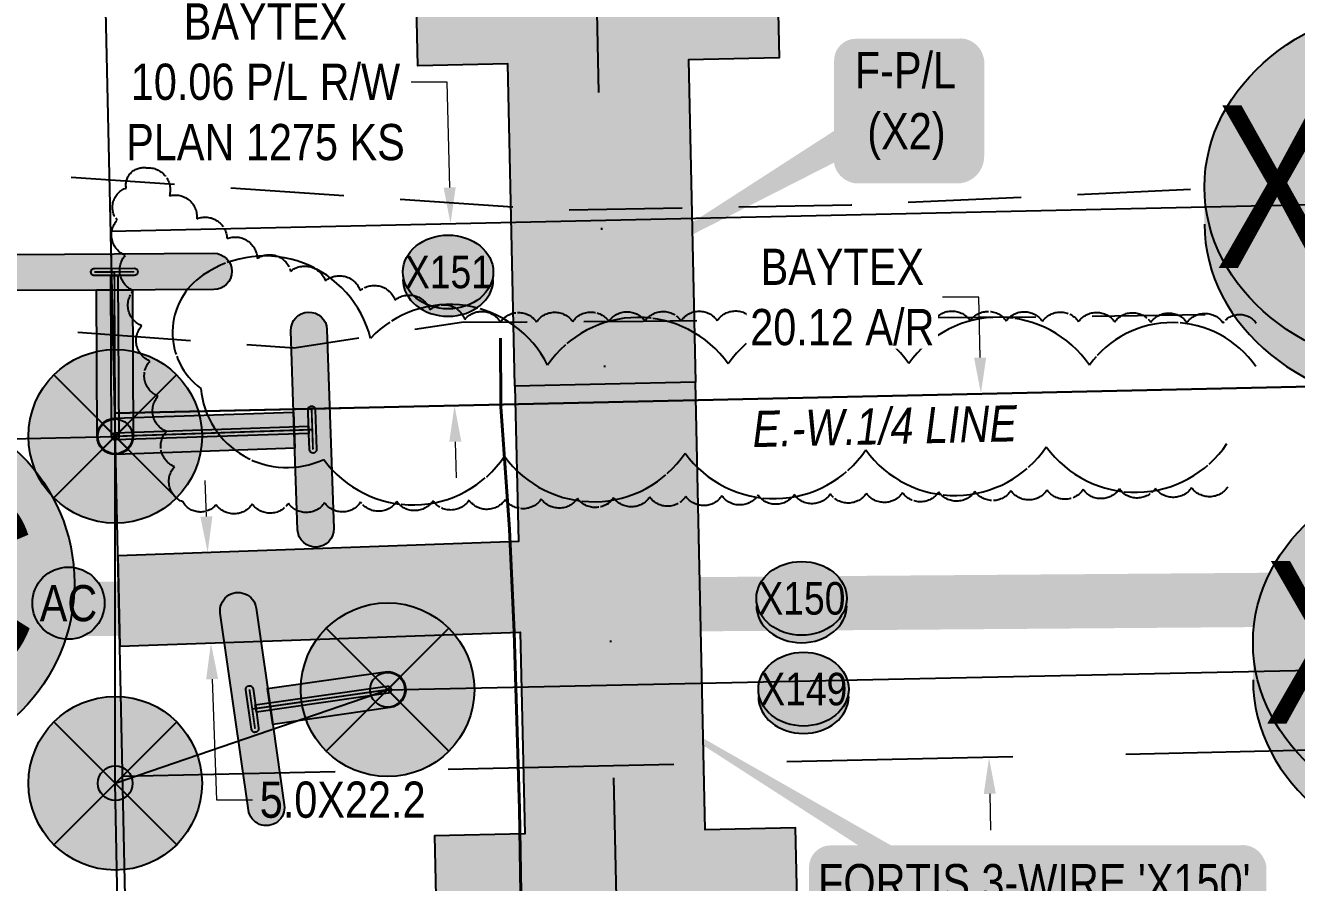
# Model space of a CAD drawing. Extents: x 88833 to 97610, y 5963373 to 5974710.
# Drawn here: x 95551.8 to 95622.1, y 5969134.7 to 5969182.1 of the extents above; entities that cross this region are included whole.
import ezdxf
from ezdxf.enums import TextEntityAlignment as Align

# ---------------------------------------------------------------- set-up
doc = ezdxf.new("R2010")
doc.units = 0
doc.header["$LTSCALE"] = 5
doc.header["$PDSIZE"] = 5
for name, pattern in [('0', [1, 1, 0]), ('COOP2', [10, 5, -1, 0, -1, 0, -1, 0, -1, 0, -1]), ('DASHDOT', [25.4, 12.7, -6.35, 0, -6.35]), ('foc-ACCESSROAD', [3.75, 2.5, -1.25]), ('foc-QUARTERLINE', [33, 25, -3, 2, -3]), ('UG_PIPE', [1.875, 1.25, -0.625])]:
    doc.linetypes.add(name, pattern=pattern)
doc.layers.get('Defpoints').update_dxf_attribs({"color": 9})
for name, color, linetype in [('AS-PIPE-UG', 44, 'UG_PIPE'), ('AS-POWER', 104, 'foc-POWER'), ('AS-POWER-EXISTING-PP', 72, 'Continuous'), ('AS-POWER-EXISTING-PP-1000', 72, 'Continuous'), ('AS-POWER-T-1000', 104, 'Continuous'), ('AS-ROADS', 254, 'Continuous'), ('AS-SYMBOL', 7, 'Continuous'), ('AS-SYMBOL-1000', 7, 'Continuous'), ('CG-NOTES', 7, 'Continuous'), ('CG-NOTES-1000', 7, 'Continuous'), ('F-AR', 190, 'foc-ACCESSROAD'), ('F-RW', 190, 'Continuous'), ('L-QSEC', 8, 'foc-QUARTERLINE'), ('L-QSEC-1000', 8, 'foc-QUARTERLINE'), ('L-SEC', 7, 'Continuous'), ('P-APEX RECON PAY ITEMS-1000', 240, 'Continuous'), ('P-APEX RECON-10m BUFFER', 51, 'COOP2'), ('P-APEX RECON-URBAN', 30, 'COOP2'), ('P-APEX RECON-WORK AREA', 104, 'Continuous'), ('P-CROSSINGS', 250, 'Continuous'), ('P-CROSSINGS-1000', 250, 'Continuous'), ('T-BUSH', 110, '0'), ('T-BUSH-1000', 110, '0')]:
    doc.layers.add(name, color=color, linetype=linetype)
for name, color, linetype, lineweight in [('AS-RECON EXISTING', 151, 'DASHDOT', 40), ('F-WS-T-1000', 190, 'Continuous', 9), ('P-APEX RECON-TWS-T-1000', 104, 'Continuous', 9)]:
    doc.layers.add(name, color=color, linetype=linetype, lineweight=lineweight)
doc.layers.add('P-APEX RECON-TO BE DRILLED-H', color=7, linetype='Continuous', true_color=0xffafe1)
doc.styles.add('1.8', font='ARIALN.TTF', dxfattribs={"height": 2})
doc.styles.add('175L', font='ARIALN.TTF', dxfattribs={"height": 2})
doc.styles.add('80', font='ARIALN.TTF', dxfattribs={"height": 10})
doc.styles.add('Crossing', font='ARIALN.TTF', dxfattribs={"height": 10})
doc.styles.add('foc-LtypeFont', font='ARIALN.TTF', dxfattribs={"height": 7.349999999999999})
doc.linetypes.add('foc-POWER', pattern='A,6,-1,["P",foc-LtypeFont,S=0.2,R=0,X=-0.625,Y=-0.75],-1.239999999999999,4', length=12.24)
doc.dimstyles.new('Compass 1 000', dxfattribs={"dimtxt": 1.8, "dimasz": 2, "dimexe": 0.2, "dimexo": 0.0625, "dimgap": 0.5, "dimtad": 0, "dimtih": 1, "dimtoh": 1, "dimzin": 0, "dimdsep": 46, "dimtxsty": '1.8', "dimcen": 0.1, "dimse1": 1, "dimse2": 1, "dimclrd": 256, "dimclrt": 256, "dimaunit": 1, "dimadec": 4, "dimazin": 0, "dimtfac": 0.06, "dimtofl": 0, "dimtmove": 0, "dimatfit": 0, "dimfxl": 0.2, "dimtolj": 1, "dimtzin": 0, "dimlwd": -1, "dimarcsym": 0})

# ---------------------------------------------------------------- blocks, each defined once
blk = doc.blocks.new('*U539')
h = blk.add_hatch(color=255)
edge = h.paths.add_edge_path()
edge.add_line((-56.49999999999999, -28.5), (56.49999999999999, -28.5))
edge.add_arc((56.49999999999999, -22.5), 6, 270, 360)
edge.add_line((62.49999999999999, -22.5), (62.49999999999999, 21))
edge.add_arc((56.49999999999999, 21), 6, 0, 90)
edge.add_line((56.49999999999999, 27), (-56.49999999999999, 27))
edge.add_arc((-56.49999999999999, 21), 6, 90, 180)
edge.add_line((-62.49999999999999, 21), (-62.49999999999999, -22.5))
edge.add_arc((-56.49999999999999, -22.5), 6, 180, 270)
at = {"color": 104, "flags": 128}
blk.add_lwpolyline([(-118.0040493976072, 71.53462763462794, 0, 7.5, 0), (-3.398394867633905e-15, 0, 0, 0, 0)], format="xyseb", dxfattribs=at)
blk.add_lwpolyline([(-56.49999999999999, -28.5, 3, 3, 0), (56.49999999999999, -28.5, 3, 3, 0.414213562373095), (62.49999999999999, -22.5, 3, 3, 0), (62.49999999999999, 21, 3, 0, 0.414213562373095), (56.49999999999999, 27, 0, 0, 0), (-56.49999999999999, 27, 0, 0, 0.414213562373095), (-62.49999999999999, 21, 0, 0, 0), (-62.49999999999999, -22.5, 0, 3, 0.414213562373095)], format="xyseb", close=True, dxfattribs=at)
at = {"color": 104, "style": '80'}
blk.add_attdef('ENTER_TEXT_001', (-26.84515688949523, -4.918144611186903), '', height=10, dxfattribs=at)
blk = doc.blocks.new('*U537')
h = blk.add_hatch(color=255)
h.dxf.hatch_style = 1
edge = h.paths.add_edge_path()
edge.add_arc((0.03742212780345525, -1.099363263144017), 0.2, -178.05041473596532, 1.9495852640346243, ccw=False)
edge.add_line((-0.1624621018590933, -1.106167286381009), (-0.2066882528995405, 0.1930802064255568))
edge.add_line((-0.2066882528995405, 0.1930802064255567), (-0.2373063574660038, 1.092559239907025))
edge.add_arc((-0.03742212780345525, 1.099363263144017), 0.2, 1.9495852640346243, 181.9495852640346, ccw=False)
edge.add_line((0.1624621018590933, 1.106167286381009), (0.2373063574660038, -1.092559239907025))
h = blk.add_hatch(color=255)
h.dxf.hatch_style = 1
edge = h.paths.add_edge_path()
edge.add_arc((-2.179799999998068, -0.07420000005513529), 0.2, 91.94958526403462, 271.94958526403457, ccw=False)
edge.add_line((-2.186604023235059, 0.1256842296074133), (-0.2066882528995404, 0.1930802064255567))
edge.add_line((-0.2066882528995405, 0.1930802064255567), (-0.1930802064255567, -0.2066882528995404))
edge.add_line((-0.1930802064255567, -0.2066882528995404), (-2.172995976761076, -0.2740842297176839))
at = {"color": 255}
blk.add_lwpolyline([(0.2373063574660038, -1.092559239907025, -0.9999999999999999), (-0.1624621018590933, -1.106167286381009), (-0.2066882528995405, 0.1930802064255567), (-0.2373063574660038, 1.092559239907025, -0.9999999999999999), (0.1624621018590933, 1.106167286381009)], format="xyb", close=True, dxfattribs=at)
at = {"color": 72, "const_width": 0.1, "flags": 128}
for points in [[(0.03742212780345525, -1.099363263144017), (-0.03742212780345525, 1.099363263144017)], [(-2.179799999998068, -0.0742000000551353), (0, 0)]]:
    blk.add_lwpolyline(points, dxfattribs=at)
at = {"color": 255, "flags": 128}
blk.add_lwpolyline([(-2.172995976761076, -0.2740842297176839, -0.9999999999999999), (-2.186604023235059, 0.1256842296074133), (-0.2066882528995405, 0.1930802064255567), (-0.1930802064255567, -0.2066882528995404)], format="xyb", close=True, dxfattribs=at)
blk = doc.blocks.new('*U536')
h = blk.add_hatch(color=255)
h.dxf.hatch_style = 1
edge = h.paths.add_edge_path()
edge.add_arc((1.099984011462347, 0.005930811681717996), 0.2, -89.6910798865049, 90.30892011349499, ccw=False)
edge.add_line((1.101062340859023, -0.194066281311436), (-0.198918763596478, -0.20107542238983))
edge.add_line((-0.1989187635964779, -0.20107542238983), (-1.098905682065671, -0.205927904674872))
edge.add_arc((-1.099984011462347, -0.005930811681717996), 0.2, 90.30892011349499, 270.30892011349505, ccw=False)
edge.add_line((-1.101062340859023, 0.194066281311436), (1.098905682065671, 0.205927904674872))
h = blk.add_hatch(color=255)
h.dxf.hatch_style = 1
edge = h.paths.add_edge_path()
edge.add_arc((0.009799999999811737, -1.817599999904634), 0.2, -179.691079886505, 0.3089201134949917, ccw=False)
edge.add_line((-0.1901970929933422, -1.81867832930131), (-0.1989187635964779, -0.2010754223898299))
edge.add_line((-0.1989187635964779, -0.20107542238983), (0.2010754223898299, -0.1989187635964779))
edge.add_line((0.2010754223898299, -0.1989187635964779), (0.2097970929929657, -1.816521670507958))
at = {"color": 255}
blk.add_lwpolyline([(1.098905682065671, 0.205927904674872, -0.9999999999999999), (1.101062340859023, -0.194066281311436), (-0.1989187635964779, -0.20107542238983), (-1.098905682065671, -0.205927904674872, -0.9999999999999999), (-1.101062340859023, 0.194066281311436)], format="xyb", close=True, dxfattribs=at)
at = {"color": 72, "const_width": 0.1, "flags": 128}
for points in [[(1.099984011462347, 0.005930811681717998), (-1.099984011462347, -0.005930811681717998)], [(0.009799999999811739, -1.817599999904634), (0, 0)]]:
    blk.add_lwpolyline(points, dxfattribs=at)
at = {"color": 255, "flags": 128}
blk.add_lwpolyline([(0.2097970929929657, -1.816521670507958, -0.9999999999999999), (-0.1901970929933422, -1.81867832930131), (-0.1989187635964779, -0.20107542238983), (0.2010754223898299, -0.1989187635964779)], format="xyb", close=True, dxfattribs=at)
blk = doc.blocks.new('*U538')
h = blk.add_hatch(color=255)
h.dxf.hatch_style = 1
edge = h.paths.add_edge_path()
edge.add_arc((-0.1557671063498785, 1.088915335817889), 0.2000000000000001, 8.14081585457268, 188.1408158545728, ccw=False)
edge.add_line((0.04221750016246495, 1.117236627881503), (0.2263058985759578, -0.1696633144487292))
edge.add_line((0.2263058985759578, -0.1696633144487292), (0.353751712862222, -1.060594043754275))
edge.add_arc((0.1557671063498785, -1.088915335817889), 0.2000000000000001, -171.85918414542732, 8.140815854572793, ccw=False)
edge.add_line((-0.04221750016246495, -1.117236627881503), (-0.353751712862222, 1.060594043754275))
h = blk.add_hatch(color=255)
h.dxf.hatch_style = 1
edge = h.paths.add_edge_path()
edge.add_arc((1.497400000030778, 0.2142000001110377), 0.2000000000000001, -81.85918414542732, 98.14081585457279, ccw=False)
edge.add_line((1.525721292094393, 0.01621539359869416), (0.2263058985759578, -0.1696633144487292))
edge.add_line((0.2263058985759578, -0.1696633144487292), (0.1696633144487292, 0.2263058985759576))
edge.add_line((0.1696633144487292, 0.2263058985759576), (1.469078707967164, 0.4121846066233812))
at = {"color": 255}
blk.add_lwpolyline([(-0.353751712862222, 1.060594043754275, -0.9999999999999999), (0.04221750016246495, 1.117236627881503), (0.2263058985759578, -0.1696633144487292), (0.353751712862222, -1.060594043754275, -0.9999999999999999), (-0.04221750016246495, -1.117236627881503)], format="xyb", close=True, dxfattribs=at)
at = {"color": 72, "const_width": 0.1, "flags": 128}
for points in [[(-0.1557671063498786, 1.088915335817889), (0.1557671063498786, -1.088915335817889)], [(1.497400000030778, 0.2142000001110377), (0, 0)]]:
    blk.add_lwpolyline(points, dxfattribs=at)
at = {"color": 255, "flags": 128}
blk.add_lwpolyline([(1.469078707967164, 0.4121846066233812, -0.9999999999999999), (1.525721292094393, 0.01621539359869416), (0.2263058985759578, -0.1696633144487292), (0.1696633144487292, 0.2263058985759576)], format="xyb", close=True, dxfattribs=at)
blk = doc.blocks.new('POWERPOLE')
h = blk.add_hatch(color=255)
edge = h.paths.add_edge_path()
edge.add_arc((0, 0), 0.9600000000000002, 0, 360)
at = {"linetype": 'Continuous'}
for p, q in [((0.678822509938982, -0.678822509938982), (-0.678822509938982, 0.678822509938982)), ((-0.678822509938982, -0.678822509938982), (0.678822509938982, 0.678822509938982))]:
    blk.add_line(p, q, dxfattribs=at)
blk.add_circle((0, 0), 0.9600000000000002, dxfattribs=at)
blk = doc.blocks.new('*U1069')
at = {"true_color": 0xffffa8}
h = blk.add_hatch(color=51, dxfattribs=at)
edge = h.paths.add_edge_path()
edge.add_line((-13.99999999999998, -20), (13.99999999999997, -20))
edge.add_arc((13.99999999999998, -13.99999999999999), 6.000000000000009, 269.9999999999999, 359.9999999999999)
edge.add_line((19.99999999999999, -14), (19.99999999999999, 12.5))
edge.add_arc((13.99999999999999, 12.49999999999999), 6.000000000000004, 5.088887490341624e-14, 90.00000000000007)
edge.add_line((13.99999999999998, 18.5), (-13.99999999999997, 18.5))
edge.add_arc((-13.99999999999998, 12.49999999999999), 6.000000000000009, 89.99999999999993, 179.9999999999999)
edge.add_line((-19.99999999999999, 12.5), (-19.99999999999999, -14))
edge.add_arc((-13.99999999999999, -13.99999999999999), 6.000000000000004, 180, 270.0000000000001)
at = {"color": 240, "flags": 128}
blk.add_lwpolyline([(-13.99999999999998, -20, 3, 3, 0), (13.99999999999997, -20, 3, 3, 0.4142135623730951), (19.99999999999999, -14, 3, 3, 0), (19.99999999999999, 12.5, 3, 0, 0.4142135623730951), (13.99999999999998, 18.5, 0, 0, 0), (-13.99999999999997, 18.5, 0, 0, 0.4142135623730951), (-19.99999999999999, 12.5, 0, 0, 0), (-19.99999999999999, -14, 0, 3, 0.4142135623730951)], format="xyseb", close=True, dxfattribs=at)
for points in [[(-83.741842142686, -48.0892198022519, 0, 9.99999999999999, 0), (0, 0, 4.999999999999995, 4.999999999999995, 0)], [(18.8252223688341, -0.4933271070341454, 0, 9.999999999999986, 0), (0, 0, 4.999999999999993, 4.999999999999993, 0)]]:
    blk.add_lwpolyline(points, format="xyseb", dxfattribs=at)
at = {"color": 4, "style": '80'}
blk.add_attdef('OTHER_001', (-14.69645293315144, -5.003410641200546), '', height=10, dxfattribs=at)
blk = doc.blocks.new('*U1070')
h = blk.add_hatch(color=255)
h.dxf.hatch_style = 1
edge = h.paths.add_edge_path()
edge.add_arc((1.099984011462343, 0.005930811682362813), 0.2000000000000001, -89.69107988647141, 90.30892011352859, ccw=False)
edge.add_line((1.101062340859137, -0.1940662813107905), (-0.1989187635963601, -0.2010754223899466))
edge.add_line((-0.1989187635963601, -0.2010754223899466), (-1.09890568206555, -0.2059279046755162))
edge.add_arc((-1.099984011462343, -0.005930811682362813), 0.2000000000000001, 90.30892011352859, 270.30892011352864, ccw=False)
edge.add_line((-1.101062340859137, 0.1940662813107905), (1.09890568206555, 0.2059279046755162))
h = blk.add_hatch(color=255)
h.dxf.hatch_style = 1
edge = h.paths.add_edge_path()
edge.add_arc((0.04903901019133619, -9.0952351950109), 0.2000000000000001, -179.69107988647113, 0.30892011352841564, ccw=False)
edge.add_line((-0.1509580828018172, -9.096313524407694), (-0.1989187635963601, -0.2010754223899465))
edge.add_line((-0.1989187635963601, -0.2010754223899466), (0.2010754223899466, -0.1989187635963601))
edge.add_line((0.2010754223899466, -0.1989187635963601), (0.2490361031844895, -9.094156865614108))
at = {"color": 255}
blk.add_lwpolyline([(1.09890568206555, 0.2059279046755162, -0.9999999999999999), (1.101062340859137, -0.1940662813107905), (-0.1989187635963601, -0.2010754223899466), (-1.09890568206555, -0.2059279046755162, -0.9999999999999999), (-1.101062340859137, 0.1940662813107905)], format="xyb", close=True, dxfattribs=at)
at = {"color": 72, "const_width": 0.1, "flags": 128}
for points in [[(1.099984011462343, 0.005930811682362805), (-1.099984011462343, -0.005930811682362805)], [(0.04903901019133616, -9.0952351950109), (0, 0)]]:
    blk.add_lwpolyline(points, dxfattribs=at)
at = {"color": 255, "flags": 128}
blk.add_lwpolyline([(0.2490361031844895, -9.094156865614108, -0.9999999999999999), (-0.1509580828018172, -9.096313524407694), (-0.1989187635963601, -0.2010754223899466), (0.2010754223899466, -0.1989187635963601)], format="xyb", close=True, dxfattribs=at)
blk = doc.blocks.new('*U1071')
h = blk.add_hatch(color=255)
h.dxf.hatch_style = 1
edge = h.paths.add_edge_path()
edge.add_arc((0.03742212776072833, -1.099363263145472), 0.2000000000000001, -178.0504147381921, 1.9495852618077834, ccw=False)
edge.add_line((-0.1624621019020848, -1.106167286374695), (-0.2066882528920365, 0.1930802064335897))
edge.add_line((-0.2066882528920365, 0.1930802064335898), (-0.2373063574235414, 1.092559239916249))
edge.add_arc((-0.03742212776072833, 1.099363263145472), 0.2000000000000001, 1.9495852618077834, 181.9495852618078, ccw=False)
edge.add_line((0.1624621019020848, 1.106167286374695), (0.2373063574235414, -1.092559239916248))
h = blk.add_hatch(color=255)
h.dxf.hatch_style = 1
edge = h.paths.add_edge_path()
edge.add_arc((-10.9076769805979, -0.3712953627109499), 0.2, 91.9495852618079, 271.94958526180744, ccw=False)
edge.add_line((-10.91448100382712, -0.1714111330481368), (-0.206688252892036, 0.1930802064335897))
edge.add_line((-0.2066882528920365, 0.1930802064335898), (-0.1930802064335898, -0.2066882528920364))
edge.add_line((-0.1930802064335898, -0.2066882528920364), (-10.90087295736868, -0.5711795923737629))
at = {"color": 255}
blk.add_lwpolyline([(0.2373063574235414, -1.092559239916249, -0.9999999999999999), (-0.1624621019020848, -1.106167286374695), (-0.2066882528920365, 0.1930802064335898), (-0.2373063574235414, 1.092559239916249, -0.9999999999999999), (0.1624621019020848, 1.106167286374695)], format="xyb", close=True, dxfattribs=at)
at = {"color": 72, "const_width": 0.1, "flags": 128}
for points in [[(0.03742212776072832, -1.099363263145472), (-0.03742212776072832, 1.099363263145472)], [(-10.9076769805979, -0.3712953627109499), (0, 0)]]:
    blk.add_lwpolyline(points, dxfattribs=at)
at = {"color": 255, "flags": 128}
blk.add_lwpolyline([(-10.90087295736868, -0.5711795923737629, -0.9999999999999999), (-10.91448100382712, -0.1714111330481368), (-0.2066882528920365, 0.1930802064335898), (-0.1930802064335898, -0.2066882528920364)], format="xyb", close=True, dxfattribs=at)
blk = doc.blocks.new('*U1072')
h = blk.add_hatch(color=255)
h.dxf.hatch_style = 1
edge = h.paths.add_edge_path()
edge.add_arc((-0.1557671062898109, 1.088915335826482), 0.2000000000000001, 8.140815851412128, 188.1408158514122, ccw=False)
edge.add_line((0.04221750022409487, 1.117236627879175), (0.2263058985665987, -0.1696633144612127))
edge.add_line((0.2263058985665987, -0.1696633144612129), (0.3537517128037166, -1.060594043773789))
edge.add_arc((0.1557671062898109, -1.088915335826482), 0.2000000000000001, -171.85918414858781, 8.140815851412185, ccw=False)
edge.add_line((-0.04221750022409487, -1.117236627879175), (-0.3537517128037166, 1.060594043773789))
h = blk.add_hatch(color=255)
h.dxf.hatch_style = 1
edge = h.paths.add_edge_path()
edge.add_arc((7.492960597926869, 1.071852651424708), 0.2, -81.85918414858833, 98.14081585141167, ccw=False)
edge.add_line((7.52128188997956, 0.8738680449108022), (0.2263058985665989, -0.1696633144612129))
edge.add_line((0.2263058985665987, -0.1696633144612129), (0.1696633144612129, 0.2263058985665986))
edge.add_line((0.1696633144612129, 0.2263058985665986), (7.464639305874178, 1.269837257938614))
at = {"color": 255}
blk.add_lwpolyline([(-0.3537517128037166, 1.060594043773789, -0.9999999999999999), (0.04221750022409487, 1.117236627879175), (0.2263058985665987, -0.1696633144612129), (0.3537517128037166, -1.060594043773789, -0.9999999999999999), (-0.04221750022409487, -1.117236627879175)], format="xyb", close=True, dxfattribs=at)
at = {"color": 72, "const_width": 0.09999999999999999, "flags": 128}
for points in [[(-0.155767106289811, 1.088915335826482), (0.155767106289811, -1.088915335826482)], [(7.492960597926867, 1.071852651424708), (0, 0)]]:
    blk.add_lwpolyline(points, dxfattribs=at)
at = {"color": 255, "flags": 128}
blk.add_lwpolyline([(7.464639305874178, 1.269837257938614, -0.9999999999999999), (7.52128188997956, 0.8738680449108022), (0.2263058985665987, -0.1696633144612129), (0.1696633144612129, 0.2263058985665986)], format="xyb", close=True, dxfattribs=at)
blk = doc.blocks.new('*D1073')
at = {"layer": 'Defpoints', "color": 0, "transparency": 16777216}
for p in [(95576.25102232772, 5969153.471392766), (95561.8930565572, 5969152.961738097), (95576.42825102794, 5969148.478514717)]:
    blk.add_point(p, dxfattribs=at)
at = {"layer": 'P-APEX RECON-TWS-T-1000', "transparency": 16777216}
for p, q in [((95561.82210863859, 5969154.960479299), (95561.75116072001, 5969156.959220501)), ((95562.141233176, 5969145.970118846), (95562.37813428187, 5969139.29615278)), ((95562.37813428187, 5969139.29615278), (95564.3781342819, 5969139.29615278))]:
    blk.add_line(p, q, dxfattribs=at)
for points in [[(95562.15523217228, 5969154.972303951), (95561.48898510495, 5969154.948654645), (95561.8930565572, 5969152.961738097)], [(95562.47435670969, 5969145.981943498), (95561.80810964236, 5969145.958294192), (95562.07028525742, 5969147.968860048)]]:
    blk.add_solid(points, dxfattribs=at)
at = {"layer": 'P-APEX RECON-TWS-T-1000', "transparency": 16777216, "insert": (95569.35835256393, 5969139.296152781), "char_height": 2, "attachment_point": 5, "style": '1.8'}
blk.add_mtext('\\A1;5.0X22.2', dxfattribs=at)
blk = doc.blocks.new('Access_Point')
h = blk.add_hatch(color=255)
h.dxf.hatch_style = 1
edge = h.paths.add_edge_path()
edge.add_arc((0, 0), 9.991818388100018, 0, 360)
at = {"color": 170}
blk.add_circle((0, 0), 9.991818388100018, dxfattribs=at)
at = {"color": 170, "style": '175L'}
blk.add_text('AC', height=10, dxfattribs=at).set_placement((0, 0), align=Align.MIDDLE_CENTER)
blk = doc.blocks.new('*D1074')
at = {"layer": 'Defpoints', "color": 0, "transparency": 16777216}
for p in [(95572.60760605993, 5969171.088094134), (95575.32130436346, 5969171.14830562), (95572.83061315003, 5969161.037288222)]:
    blk.add_point(p, dxfattribs=at)
at = {"layer": 'F-WS-T-1000', "transparency": 16777216}
for p, q in [((95575.14756142258, 5969178.978803639), (95573.14756142255, 5969178.97880364)), ((95575.27693932081, 5969173.147813495), (95575.14756142258, 5969178.978803639)), ((95575.5886764962, 5969159.097991833), (95575.63304153882, 5969157.098483956))]:
    blk.add_line(p, q, dxfattribs=at)
for points in [[(95575.61019063334, 5969173.155207669), (95574.94368800826, 5969173.140419321), (95575.32130436346, 5969171.14830562)], [(95575.92192780873, 5969159.105386007), (95575.25542518366, 5969159.090597658), (95575.54431145356, 5969161.097499708)]]:
    blk.add_solid(points, dxfattribs=at)
at = {"layer": 'F-WS-T-1000', "transparency": 16777216, "insert": (95565.08958052192, 5969178.97880364), "char_height": 2, "attachment_point": 5, "style": '1.8'}
blk.add_mtext('\\A1;BAYTEX\\P10.06 P/L R/W\\PPLAN 1275 KS', dxfattribs=at)
blk = doc.blocks.new('*D1075')
at = {"layer": 'Defpoints', "color": 0, "transparency": 16777216}
for p in [(95597.61003618839, 5969161.587824454), (95604.65918324943, 5969161.744464193), (95598.05704169656, 5969141.471552661)]:
    blk.add_point(p, dxfattribs=at)
at = {"layer": 'F-WS-T-1000', "transparency": 16777216}
for p, q in [((95604.54051949701, 5969167.084604866), (95602.54051949701, 5969167.084604867)), ((95604.61475203541, 5969163.743970599), (95604.54051949701, 5969167.084604866)), ((95605.1506199716, 5969139.628685994), (95605.19505118561, 5969137.629179589))]:
    blk.add_line(p, q, dxfattribs=at)
for points in [[(95604.94800310308, 5969163.751375802), (95604.28150096777, 5969163.736565397), (95604.65918324943, 5969161.744464193)], [(95605.48387103927, 5969139.636091197), (95604.81736890395, 5969139.621280792), (95605.1061887576, 5969141.6281924)]]:
    blk.add_solid(points, dxfattribs=at)
at = {"layer": 'F-WS-T-1000', "transparency": 16777216, "insert": (95596.99345264901, 5969167.084604866), "char_height": 2, "attachment_point": 5, "style": '1.8', "bg_fill": 3, "box_fill_scale": 1.1, "bg_fill_color": 256, "bg_fill_true_color": 13158600, "bg_fill_transparency": 0}
blk.add_mtext('\\A1;BAYTEX\\P20.12 A/R', dxfattribs=at)
blk = doc.blocks.new('xing2')
h = blk.add_hatch(color=50)
h.dxf.hatch_style = 1
edge = h.paths.add_edge_path()
edge.add_ellipse((0, 0), major_axis=(-12.5, 0), ratio=0.8162973455633619, start_angle=0, end_angle=360)
h = blk.add_hatch(color=250)
h.dxf.hatch_style = 1
edge = h.paths.add_edge_path()
edge.add_ellipse((0, -2.047489049626165), major_axis=(-12.5, 0), ratio=0.8162973455633619, start_angle=0, end_angle=180)
edge.add_line((12.5, -2.047489049626165), (12.5, 0))
edge.add_ellipse((0, 0), major_axis=(-12.5, 0), ratio=0.8162973455633619, start_angle=0, end_angle=180, ccw=False)
edge.add_line((-12.5, 0), (-12.5, -2.047489049626165))
at = {"color": 250}
blk.add_ellipse((0, 0), major_axis=(-12.5, 0), ratio=0.8162973455633619, dxfattribs=at)
blk.add_ellipse((0, -2.047489049626165), major_axis=(-12.5, 0), ratio=0.8162973455633619, start_param=0, end_param=3.141592653589793, dxfattribs=at)
at = {"color": 250, "style": 'Crossing'}
blk.add_attdef('CROSSING', text='', height=9, dxfattribs=at).set_placement((0.08916442567715421, 0.0199513138486509), align=Align.MIDDLE_CENTER)
at = {"color": 250, "style": 'Crossing', "flags": 1}
for tag, p in [('OWNER', (0.08916442567715421, -12.49201765665748)), ('DESCRIPTION', (0.08916442567715421, -25.770021277247)), ('LOCATION', (0.08916442567715421, -39.30337514164421)), ('DWG_REF', (0.08916442567715421, -52.83672900604233))]:
    blk.add_attdef(tag, text='', height=9, dxfattribs=at).set_placement(p, align=Align.MIDDLE_CENTER)

msp = doc.modelspace()

# ---------------------------------------------------------------- hatches: boundary and pattern name
at = {"layer": 'P-APEX RECON-10m BUFFER', "transparency": 33554687}
h = msp.add_hatch(color=256, dxfattribs=at)
h.dxf.hatch_style = 1
h.paths.add_polyline_path([(95572.61959249308, 5969900.255663666), (95580.13674221645, 5969561.034071019), (95585.1314914632, 5969561.146878668), (95585.58272202007, 5969541.167883456), (95580.58371629994, 5969541.054979673), (95581.07217553197, 5969519.603118008), (95586.06692597631, 5969519.715925684), (95586.51815653301, 5969499.736930472), (95581.51476606775, 5969499.623927659), (95588.05627733785, 5969200.190423116), (95593.05102482007, 5969200.303230725), (95593.50225537678, 5969180.324235513), (95588.4918413814, 5969180.211074071), (95588.87869774783, 5969162.395687539), (95578.88911757684, 5969162.173708169), (95578.50234004187, 5969179.985458709), (95573.5232601641, 5969179.873004956), (95573.07202960722, 5969199.852000169), (95578.0667770895, 5969199.964807767), (95571.5252657402, 5969499.398312319), (95566.53916132034, 5969499.285699915), (95566.08793076346, 5969519.264695117), (95571.0826812081, 5969519.377502805), (95570.86314882444, 5969529.018743787), (95548.69397944557, 5969528.532972787), (95548.58453283654, 5969533.527796374), (95570.74941814163, 5969534.01347349), (95570.59421936773, 5969540.829364399), (95565.60372680723, 5969540.716652899), (95565.15249625068, 5969560.695648111), (95570.14724549705, 5969560.80845575), (95562.6299999214, 5969900.034294317), (95552.64040729529, 5969899.812924974), (95552.19766859655, 5969919.792110166), (95572.17685379434, 5969920.23484887)])
h = msp.add_hatch(color=256, dxfattribs=at)
h.dxf.hatch_style = 1
h.paths.add_polyline_path([(95579.07590869212, 5969153.571665782), (95556.92364993364, 5969152.785342545), (95557.03075966978, 5969147.789975538), (95579.18438073868, 5969148.576347132), (95579.426588524, 5969137.422274676), (95574.43184144008, 5969137.309467065), (95574.88307199696, 5969117.330471863), (95579.85683225033, 5969117.442805471), (95580.7009733085, 5969078.06061776), (95581.12922408176, 5969058.081116776), (95581.68366310319, 5969032.214279834), (95582.11190583475, 5969012.234778668), (95587.87155286272, 5968743.518909005), (95582.87667755362, 5968743.411849135), (95583.25667404146, 5968725.683125338), (95566.10074523572, 5968724.785416644), (95566.20789536291, 5968719.788165873), (95588.35535244127, 5968720.947063476), (95588.78671564384, 5968700.821392818), (95581.41835130546, 5968700.430116993), (95566.64053866013, 5968699.61061589), (95566.74769962108, 5968694.612859876), (95581.68912904055, 5968695.441434308), (95588.89382676462, 5968695.824019088), (95588.99036838565, 5968691.319775652), (95583.99549270922, 5968691.212718073), (95584.42372299636, 5968671.23321664), (95589.4185968902, 5968671.340274179), (95589.7047050859, 5968657.991526085), (95639.05253015143, 5968542.678117668), (95637.17861766314, 5968541.876302142), (95639.14392405296, 5968537.283210569), (95602.02545741314, 5968521.080005091), (95600.06015111115, 5968525.673096457), (95581.68729834723, 5968517.811662733), (95589.54873206078, 5968499.43880998), (95593.07071600053, 5968500.945807485), (95595.20305654393, 5968401.456646387), (95590.20818112243, 5968401.349591757), (95590.42451076476, 5968391.256244011), (95573.26161366618, 5968390.817962147), (95573.47581381026, 5968380.828129546), (95597.38368372721, 5968381.43865503), (95597.29386561968, 5968374.108318458), (95590.46529912936, 5968374.185948419), (95577.61823609192, 5968375.140464794), (95573.6028680456, 5968374.902594134), (95573.71004350598, 5968369.904161875), (95577.5807047959, 5968370.133460098), (95590.25160384766, 5968369.192032436), (95602.22835594635, 5968369.05587576), (95602.38232582911, 5968381.621839261), (95610.61590133025, 5968381.798308603), (95610.18768280845, 5968401.77781029), (95605.19280738693, 5968401.670755659), (95602.974232916, 5968505.183355283), (95607.9215848247, 5968507.300243693), (95605.95627852353, 5968511.893335058), (95643.0747451631, 5968528.096540538), (95645.0400513767, 5968523.503449378), (95663.41290414061, 5968531.364883091), (95655.55147042706, 5968549.737735855), (95648.23895654628, 5968546.60883453), (95600.69818843696, 5968657.699607076), (95644.82741226837, 5968659.24345094), (95647.6488502173, 5968660.813426751), (95642.79034904268, 5968669.544745736), (95642.07236063614, 5968669.145224481), (95599.49191243986, 5968667.655563924), (95599.40834760702, 5968671.554389323), (95604.40322443019, 5968671.661446926), (95603.97499414305, 5968691.64094836), (95598.98011910275, 5968691.533890796), (95598.87680445376, 5968696.354136446), (95662.15968198162, 5968699.714591899), (95661.89475581542, 5968704.703585304), (95598.76969333312, 5968701.351510176), (95598.28954009539, 5968723.753527482), (95603.2844183167, 5968723.860587415), (95602.85617878943, 5968743.840088662), (95597.86130348059, 5968743.733028779), (95591.82534477103, 5969025.340197752), (95591.11897459245, 5969058.295241529), (95590.69072381915, 5969078.274742534), (95589.8463364632, 5969117.668420899), (95594.86206720963, 5969117.78170242), (95594.41083665275, 5969137.760697632), (95589.4160895692, 5969137.647890032), (95588.87869774784, 5969162.395687539), (95578.88911757685, 5969162.173708169)])
at = {"layer": 'P-APEX RECON-TO BE DRILLED-H', "transparency": 33554687}
h = msp.add_hatch(color=256, dxfattribs=at)
h.dxf.hatch_style = 1
h.paths.add_polyline_path([(95589.57071004284, 5969130.52735706), (95579.58102030573, 5969130.310433531), (95578.35184552902, 5969186.915981985), (95583.34669057674, 5969187.024443712), (95588.34153565908, 5969187.132905452)])

# ---------------------------------------------------------------- linework, layer by layer
at = {"layer": 'AS-PIPE-UG', "flags": 128}
for points in [[(95616.24242043399, 5969173.030875679), (95597.4756325112, 5969172.165696073), (95581.44033055681, 5969171.884068409), (95554.3420557028, 5969173.6944133)], [(95554.70654028103, 5969165.14937395), (95566.67471577946, 5969164.278757238), (95575.92832623342, 5969165.709716098), (95585.97277449664, 5969165.755785979), (95596.96509348243, 5969165.914927104), (95608.40239253282, 5969166.012361723), (95617.70860202963, 5969166.134124801)]]:
    msp.add_lwpolyline(points, dxfattribs=at)
at = {"layer": 'AS-POWER', "flags": 128}
for points in [[(94932.14200006616, 5969022.527999286), (94890.93200006524, 5969144.244999298), (94894.39100006607, 5969144.329999297), (95556.7810000002, 5969159.393)], [(95565.8190000002, 5968676.508), (95556.7840000002, 5969140.215), (95556.7810000002, 5969159.393)], [(95556.7840000001, 5969140.215), (95571.8450000002, 5969145.388), (95673.1200000002, 5969147.53), (95908.86400091181, 5969149.244017376), (95998.89343606896, 5969150.845901294), (96089.14422806853, 5969151.605898448)]]:
    msp.add_lwpolyline(points, dxfattribs=at)
at = {"layer": 'AS-RECON EXISTING', "flags": 128}
msp.add_lwpolyline([(96443.23107136146, 5969962.039690073), (96378.89512147404, 5969960.669800242), (95707.63116768404, 5969946.366799091), (95683.1081960586, 5969945.844789578), (95666.95829784937, 5969945.500547256), (95658.25079489927, 5969944.742181267), (95647.18191004446, 5969944.051190594), (95634.9065616658, 5969943.888606846), (95629.93213162082, 5969943.351000334), (95625.92431737467, 5969942.977479461), (95623.87395151978, 5969943.132865183), (95610.95069031681, 5969942.137034731), (95606.49378265513, 5969942.055035368), (95597.20565423512, 5969941.360783096), (95592.41875868745, 5969940.826594333), (95580.67152195526, 5969940.540414521), (95576.62153129712, 5969940.421149239), (95573.36449181124, 5969940.275575546), (95571.14990243816, 5969939.984658152), (95567.82034078473, 5969938.807509243), (95564.0516131197, 5969935.118918686), (95562.62064695382, 5969932.77300192), (95561.94768890213, 5969930.363125722), (95561.78625369989, 5969924.135079493), (95562.1726776156, 5969914.173756158), (95562.18749280213, 5969910.496395976), (95562.12787671671, 5969907.09761722), (95562.34044155819, 5969894.745201486), (95562.72717589645, 5969872.31755605), (95563.01773376191, 5969855.538946831), (95563.39297221234, 5969834.960665872), (95563.73196003903, 5969814.917695257), (95564.05028987005, 5969799.823984936), (95564.62087743409, 5969772.16361782), (95565.48643807058, 5969741.995351992), (95565.92248571102, 5969719.566336738), (95566.29430707783, 5969699.8708139), (95567.0144596161, 5969677.875328459), (95567.76655176096, 5969657.560504632), (95568.86230145411, 5969632.244272095), (95569.81045569625, 5969604.09943183), (95570.42534895103, 5969587.062463587), (95570.79944350474, 5969574.211802543), (95571.06805887626, 5969561.331258892), (95571.19110842273, 5969537.16267609), (95571.50347554016, 5969524.172488231), (95571.82777084982, 5969497.670570024), (95572.27246401014, 5969469.861111279), (95572.70421282735, 5969437.182711984), (95573.03011745604, 5969414.452458556), (95573.18132618988, 5969384.733977722), (95573.8585649981, 5969349.801428119), (95575.28199963851, 5969300.738967312), (95575.99224941115, 5969282.024019615), (95576.65819205547, 5969258.380193367), (95577.2118210188, 5969217.496993172), (95577.68940396004, 5969197.756463497), (95578.02350029862, 5969182.103485402), (95578.10934890638, 5969161.017785717), (95578.59097363747, 5969154.256616638), (95578.84684325349, 5969148.567666431), (95579.13331006943, 5969138.779534956), (95579.41920936237, 5969121.552926558), (95580.00979920557, 5969083.400207871), (95580.37516816845, 5969053.719185846), (95579.93131684832, 5969040.200061504), (95580.23722088596, 5969024.389696428), (95580.83765888063, 5969000.326274779), (95581.40353444884, 5968967.596922782), (95582.38784920883, 5968942.038739154), (95582.65450998915, 5968929.361770713), (95582.74329686713, 5968906.107613568), (95583.34108661363, 5968880.990054008), (95584.00032260793, 5968866.921283829), (95584.55423428508, 5968845.975016963), (95585.09088862466, 5968823.057702783), (95585.12055641985, 5968804.219194406), (95585.48274082669, 5968783.865654455), (95585.92468702255, 5968760.36923851), (95586.08970217023, 5968745.185798235), (95586.38975814711, 5968716.821142538), (95585.99907862795, 5968711.113154478), (95585.79075166126, 5968708.02722203), (95586.10304989401, 5968701.286018784), (95586.18767104344, 5968696.665550003), (95586.74609923111, 5968692.13467993), (95587.28370868899, 5968688.189844866), (95587.29158912516, 5968683.349461828), (95587.25392498166, 5968676.978433851), (95587.52777408223, 5968665.199951393), (95587.93788344886, 5968649.758186901), (95588.37057873003, 5968641.169286732), (95588.50958410214, 5968629.919161922), (95587.83856634465, 5968625.769327704), (95587.73022514692, 5968613.700685015), (95586.77662335723, 5968600.947131876), (95587.47554367609, 5968592.711071406), (95588.4504486962, 5968588.175328853), (95589.86530123063, 5968579.124906232), (95590.25705971543, 5968570.240352631), (95590.05251573221, 5968555.368025705), (95590.80187394292, 5968547.414113823), (95591.53698913296, 5968527.404446865), (95591.96483072893, 5968513.34954345), (95592.5635212695, 5968490.74111328), (95593.30858046064, 5968474.150567258), (95593.29192952796, 5968474.049717676), (95593.59307612616, 5968452.620593864), (95594.0354989312, 5968438.56311368), (95594.69228467766, 5968420.184442612), (95594.88766063804, 5968411.140493824), (95594.73509404321, 5968404.05132981), (95594.87459889453, 5968392.117225828), (95595.06022714701, 5968384.279672747), (95595.0744075473, 5968378.717211448), (95595.1986646194, 5968377.133397548), (95594.83336505645, 5968368.585483124), (95593.7212341931, 5968365.840408462), (95592.39507327425, 5968364.570259781), (95586.19159070228, 5968364.109497836), (95580.60959681614, 5968363.412276389), (95577.44172710774, 5968363.316612125), (95568.11548425996, 5968364.390395028), (95548.70404753994, 5968363.799132201), (95541.99225180245, 5968364.192714727), (95538.89003560369, 5968363.973933568), (95536.29473054023, 5968361.845538989), (95534.01817253795, 5968354.694149311), (95533.67315377688, 5968349.216084368), (95534.03313231886, 5968341.47889438), (95534.22543904226, 5968334.586647143), (95533.954669713, 5968326.027936635), (95534.09867588332, 5968312.180951917), (95535.077708966, 5968296.101488887), (95534.91675188606, 5968288.722292244), (95535.74578748908, 5968280.187928058), (95536.42128566472, 5968268.069604536), (95536.49234748149, 5968259.797694736), (95536.90486191741, 5968254.265702033), (95537.18908108788, 5968242.486431281), (95537.48384885123, 5968235.141944295), (95537.80165032182, 5968230.113610615), (95536.5995616241, 5968221.21799354), (95537.77369456943, 5968202.662484748), (95537.67057267783, 5968199.920338341), (95537.90496827161, 5968191.455989772), (95537.95130706757, 5968174.369995344), (95537.78842697624, 5968167.173449822), (95538.02843129892, 5968155.609166286), (95538.35879498438, 5968142.728109096), (95538.50686311976, 5968128.388634975), (95540.1792256869, 5968117.498837717), (95539.9416727352, 5968108.001419474), (95540.02889308869, 5968097.506186142), (95540.27997982127, 5968086.962792905), (95540.15866356157, 5968074.888911141), (95541.0543333677, 5968063.436529986), (95541.38511836664, 5968051.459822084), (95541.59848481049, 5968036.651579544), (95541.97923132694, 5968021.669960966), (95542.14603250122, 5968006.58062161), (95542.62488206082, 5967991.489145591), (95542.93101836796, 5967982.319668468), (95543.15964299502, 5967973.791114684), (95543.03863872604, 5967970.532204398), (95543.19287099072, 5967968.874095585)], dxfattribs=at)
at = {"layer": 'AS-ROADS', "flags": 128}
msp.add_lwpolyline([(95547.52263993798, 5969149.792835202, 2.997613521000005, 2.997613521000005, 0), (95631.36134464266, 5969150.436231493, 2.997613521000005, 2.997613521000005, 0), (95853.31465074055, 5969158.562291733, 2.997613521000005, 2.997613521000005, 0), (96034.13066750213, 5969163.115001989, 2.997613521000005, 2.997613521000005, 0), (96113.0773994162, 5969165.927038949, 2.997613521000005, 2.997613521000005, 0), (96133.65929132642, 5969165.927038949, 2.997613521000005, 2.997613521000005, 0), (96143.09812495386, 5969163.568773895, 2.997613521000005, 2.997613521000005, 0), (96151.88148271039, 5969156.887052028, 2.997613521000005, 2.997613521000005, 0), (96156.46981380663, 5969150.467344082, 2.997613521000005, 2.997613521000005, 0), (96158.41635081267, 5969141.237468706, 2.997613521000005, 2.997613521000005, 0), (96159.25664225685, 5969061.534025984, 2.997613521000005, 2.997613521000005, 0), (96157.35530830918, 5968969.186996389, 0, 0, 0)], format="xyseb", dxfattribs=at)
at = {"layer": 'F-AR', "flags": 128}
msp.add_lwpolyline([(95556.75437485352, 5969160.679967081), (96164.578141552, 5969174.186474373), (96167.70288161028, 5969035.027878465), (96147.58795200188, 5969034.576207291), (96144.91441844574, 5969153.640567482), (95557.20099729861, 5969140.580934007)], dxfattribs=at)
at = {"layer": 'F-RW', "flags": 128}
msp.add_lwpolyline([(96461.3144076401, 5969180.780277978), (95556.75437707335, 5969160.679967131), (95556.5341704852, 5969170.729552655), (96461.35953497328, 5969190.835759509)], dxfattribs=at)
at = {"layer": 'L-QSEC', "flags": 128}
msp.add_lwpolyline([(95556.75437485352, 5969160.679967081), (96359.84894036251, 5969178.525604586)], dxfattribs=at)
at = {"layer": 'L-SEC', "flags": 128}
for points in [[(95556.75417009201, 5969160.689413155), (95539.22417009201, 5969960.707413143)], [(95573.90437485372, 5968360.840967081), (95556.75437485352, 5969160.679967081)]]:
    msp.add_lwpolyline(points, dxfattribs=at)
at = {"layer": 'P-APEX RECON-WORK AREA', "flags": 128}
msp.add_lwpolyline([(95590.69072381915, 5969078.274742534), (95589.8463364632, 5969117.668420899), (95594.86206720963, 5969117.78170242), (95594.41083665275, 5969137.760697632), (95589.4160895692, 5969137.647890032), (95588.87869774784, 5969162.395687539), (95578.88911757685, 5969162.173708169), (95579.07590869212, 5969153.571665782), (95556.92364993364, 5969152.785342545), (95557.03075966978, 5969147.789975538), (95579.18438073868, 5969148.576347132), (95579.426588524, 5969137.422274676), (95574.43184144008, 5969137.309467065), (95574.88307199696, 5969117.330471863), (95579.85683225033, 5969117.442805471), (95580.7009733085, 5969078.06061776)], dxfattribs=at)
at = {"layer": 'T-BUSH'}
msp.add_lwpolyline([(95618.26697274655, 5969158.988039249, -0.52056705), (95608.2764483424, 5969158.813721107, -0.52056705), (95598.28592393809, 5969158.639402976, -0.52056705), (95588.2953995341, 5969158.465084855, -0.52056705), (95578.3048751298, 5969158.290766723, -0.52056705), (95568.3143507258, 5969158.116448591, -0.52056705), (95561.51578758925, 5969162.036938851, -0.52056705), (95561.65179024856, 5969168.31623402, -0.52056705), (95570.90023045117, 5969164.809927507, -0.52056705), (95580.68650295287, 5969163.329420179, -0.52056705), (95590.6782834242, 5969163.402136709, -0.52056705), (95600.67001364204, 5969163.422001203, -0.52056705), (95610.66163776466, 5969163.330283832, -0.52056705), (95619.8616906976, 5969163.245832639, -0.52056705)], format="xyb", dxfattribs=at)
at = {"layer": 'T-BUSH-1000', "flags": 128}
msp.add_lwpolyline([(95618.30880909805, 5969156.590313392, -0.52056705), (95616.31070421713, 5969156.555449766, -0.52056705), (95614.31259933638, 5969156.520586134, -0.52056705), (95612.31449445548, 5969156.485722513, -0.52056705), (95610.31638957473, 5969156.450858887, -0.52056705), (95608.31828469389, 5969156.41599526, -0.52056705), (95606.32017981306, 5969156.381131634, -0.52056705), (95604.32207493224, 5969156.346268008, -0.52056705), (95602.3239700514, 5969156.311404381, -0.52056705), (95600.32586517057, 5969156.276540755, -0.52056705), (95598.32776028966, 5969156.241677124, -0.52056705), (95596.3296554089, 5969156.206813503, -0.52056705), (95594.331550528, 5969156.171949876, -0.52056705), (95592.33344564725, 5969156.13708625, -0.52056705), (95590.33534076634, 5969156.102222624, -0.52056705), (95588.33723588558, 5969156.067358992, -0.52056705), (95586.33913100469, 5969156.032495371, -0.52056705), (95584.34102612393, 5969155.997631745, -0.52056705), (95582.34292124302, 5969155.962768118, -0.52056705), (95580.34481636227, 5969155.927904492, -0.52056705), (95578.34671148135, 5969155.893040867, -0.52056705), (95576.34860660062, 5969155.858177239, -0.52056705), (95574.3505017197, 5969155.823313613, -0.52056705), (95572.35239683895, 5969155.788449982, -0.52056705), (95570.35429195804, 5969155.75358636, -0.52056705), (95568.3561870773, 5969155.718722735, -0.52056705), (95566.35808219646, 5969155.683859108, -0.52056705), (95564.35997731563, 5969155.648995482, -0.52056705), (95562.36187243479, 5969155.61413185, -0.52056705), (95560.51424144718, 5969155.772303705, -0.52056705), (95560.06039779409, 5969157.718496019, -0.52056705), (95559.60655414102, 5969159.664688334, -0.52056705), (95559.15271048786, 5969161.610880649, -0.52056705), (95558.69886683486, 5969163.557072958, -0.52056705), (95558.2450231817, 5969165.503265278, -0.52056705), (95557.79117952871, 5969167.449457592, -0.52056705), (95557.33733587555, 5969169.395649908, -0.52056705), (95556.88349222255, 5969171.341842222, -0.52056705), (95557.3854326558, 5969173.119601116, -0.52056705), (95558.50767822978, 5969174.236260928, -0.52056705), (95559.77545071069, 5969172.691465951, -0.52056705), (95561.29341015557, 5969171.424473614, -0.52056705), (95562.96203209572, 5969170.324773924, -0.52056705), (95564.63065403586, 5969169.225074234, -0.52056705), (95566.48018501894, 5969168.523467325, -0.52056705), (95568.4059958157, 5969167.989715171, -0.52056705), (95570.33180661261, 5969167.455963016, -0.52056705), (95572.25761740944, 5969166.922210863, -0.52056705), (95574.18342820619, 5969166.388458708, -0.52056705), (95576.10923900302, 5969165.854706555, -0.52056705), (95578.08634623449, 5969165.708651511, -0.52056705), (95580.08470232875, 5969165.723194817, -0.52056705), (95582.08305842309, 5969165.737738118, -0.52056705), (95584.08141451736, 5969165.752281428, -0.52056705), (95586.07977061163, 5969165.766824734, -0.52056705), (95588.07812670582, 5969165.78136804, -0.52056705), (95590.07648280008, 5969165.795911346, -0.52056705), (95592.07483889442, 5969165.810454652, -0.52056705), (95594.0731949887, 5969165.824997958, -0.52056705), (95596.07155108296, 5969165.839541264, -0.52056705), (95598.06989764616, 5969165.844060631, -0.52056705), (95600.06822247057, 5969165.825717158, -0.52056705), (95602.06654729515, 5969165.807373684, -0.52056705), (95604.06487211956, 5969165.789030209, -0.52056705), (95606.06319694413, 5969165.770686735, -0.52056705), (95608.06152176854, 5969165.752343256, -0.52056705), (95610.05984659313, 5969165.733999787, -0.52056705), (95612.05817141762, 5969165.715656313, -0.52056705), (95614.0564962421, 5969165.697312838, -0.52056705), (95616.05482106662, 5969165.678969365, -0.52056705), (95618.05314589103, 5969165.660625891, -0.52056705), (95619.88370286647, 5969165.643822429, -0.52056705)], format="xyb", dxfattribs=at)

# ---------------------------------------------------------------- block references
at = {"layer": 'AS-POWER-EXISTING-PP', "color": 5, "xscale": 5, "yscale": 5, "zscale": 5}
for p in [(95556.78100000019, 5969159.393), (95571.84500000019, 5969145.388), (95556.78400000019, 5969140.215)]:
    msp.add_blockref('POWERPOLE', p, dxfattribs=at)
at = {"layer": 'AS-POWER-EXISTING-PP-1000', "color": 5, "xscale": 0.9992045070000001, "yscale": 0.9992045070000001, "zscale": 0.9992045070000001}
for p in [(95556.78100000019, 5969159.393), (95571.84500000019, 5969145.388), (95556.78400000019, 5969140.215)]:
    msp.add_blockref('POWERPOLE', p, dxfattribs=at)
at = {"layer": 'AS-SYMBOL', "color": 5, "xscale": 5, "yscale": 5, "zscale": 5}
for name, p in [('*U536', (95556.7320000002, 5969168.481)), ('*U537', (95567.68000000018, 5969159.764)), ('*U538', (95564.358, 5969144.317))]:
    msp.add_blockref(name, p, dxfattribs=at)
at = {"layer": 'AS-SYMBOL-1000', "xscale": 0.9992045070000001, "yscale": 0.9992045070000001, "zscale": 0.9992045070000001}
for name, p in [('*U1070', (95556.73200000021, 5969168.481)), ('*U1071', (95567.68000000012, 5969159.764)), ('*U1072', (95564.35799999992, 5969144.317))]:
    msp.add_blockref(name, p, dxfattribs=at)
at = {"layer": 'CG-NOTES', "xscale": 0.9992045070000001, "yscale": 0.9992045070000001, "zscale": 0.9992045070000001}
msp.add_blockref('Access_Point', (95544.53694640064, 5969151.280706053), dxfattribs=at)
at = {"layer": 'CG-NOTES-1000', "xscale": 0.1998409014, "yscale": 0.1998409014, "zscale": 0.1998409014}
msp.add_blockref('Access_Point', (95554.19248123998, 5969150.170172825), dxfattribs=at)
at = {"layer": 'P-CROSSINGS', "xscale": 0.9992045070000001, "yscale": 0.9992045070000001, "zscale": 0.9992045070000001}
for p, values in [((95629.51322696393, 5969173.169077773), {'CROSSING': 'X151'}), ((95632.19843425392, 5969147.982859803), {'CROSSING': 'X150'})]:
    msp.add_blockref('xing2', p, dxfattribs=at).add_auto_attribs(values)
at = {"layer": 'P-CROSSINGS-1000', "xscale": 0.1998409014, "yscale": 0.1998409014, "zscale": 0.1998409014}
msp.add_blockref('xing2', (95575.1906737637, 5969168.47753949), dxfattribs=at).add_auto_attribs({'CROSSING': 'X151'})

# ---------------------------------------------------------------- dimensions: what is measured, and where the dimension line sits
at = {"layer": 'F-WS-T-1000'}
dim = msp.add_linear_dim(base=(95575.32130436346, 5969171.14830562), p1=(95572.83061315001, 5969161.037288221), p2=(95572.60760605992, 5969171.088094133), angle=91.27106910643883, text='BAYTEX\\P10.06 P/L R/W\\PPLAN 1275 KS', dimstyle='Compass 1 000', dxfattribs=at)
dim.commit()
dim.dimension.update_dxf_attribs({"geometry": '*D1074', "text_midpoint": (95565.08958052192, 5969178.97880364), "dimtype": 161})
at = {"layer": 'P-APEX RECON-TWS-T-1000'}
dim = msp.add_linear_dim(base=(95561.8930565572, 5969152.961738097), p1=(95576.42825102797, 5969148.478514718), p2=(95576.25102232775, 5969153.471392767), angle=92.03293467711207, text='5.0X22.2', dimstyle='Compass 1 000', dxfattribs=at)
dim.commit()
dim.dimension.update_dxf_attribs({"geometry": '*D1073', "text_midpoint": (95569.35835256393, 5969139.296152781), "dimtype": 161})

# ---------------------------------------------------------------- next in the draw order: dimensions: what is measured, and where the dimension line sits
at = {"layer": 'F-WS-T-1000'}
dim = msp.add_linear_dim(base=(95604.65918324943, 5969161.744464193), p1=(95598.05704169655, 5969141.471552661), p2=(95597.61003618837, 5969161.587824454), angle=91.27296524372439, text='BAYTEX\\P20.12 A/R', dimstyle='Compass 1 000', override={"dimtfill": 1}, dxfattribs=at)
dim.commit()
dim.dimension.update_dxf_attribs({"geometry": '*D1075', "text_midpoint": (95596.99345264901, 5969167.084604866), "dimtype": 161})

# ---------------------------------------------------------------- next in the draw order: linework, layer by layer
at = {"layer": 'P-APEX RECON-URBAN', "ltscale": 1.5, "flags": 128}
msp.add_lwpolyline([(95604.66364327748, 5963883.775121756), (95600.688431533, 5963884.065160313), (95571.90135544621, 5963891.317818583), (95550.76842344725, 5963922.088577528), (95550.57592233847, 5963922.387868463), (95478.96715250605, 5963996.095560269), (95465.35208885556, 5964311.406280532), (95468.83892448855, 5964421.134676308), (95470.64858907794, 5964475.304816363), (95620.18692367568, 5964480.377008738), (95611.98887506085, 5964873.285346723), (95529.08181615082, 5964871.564604781), (95526.62475494383, 5964991.534936781), (95665.38137703038, 5964994.310095825), (95662.78981848269, 5965117.145062863), (95662.1144013609, 5965146.983411835), (95828.8276952875, 5965237.722149875), (95821.65864302167, 5965434.39199699), (95656.09436382809, 5965431.22635053), (95637.65307234049, 5966315.610488944), (95636.83089554073, 5966360.60792872), (95631.16334059094, 5966670.76678049), (95630.4181673601, 5966710.154806478), (95629.28581011527, 5966773.51413773), (95573.2958362138, 5966772.481346065), (95562.20877776037, 5967247.760065584), (95558.53336042946, 5967405.314767532), (95555.9537773725, 5967515.885416138), (95553.81474840496, 5967607.121293295), (95550.48802284745, 5967748.440235591), (95549.5483818405, 5967788.355812651), (95547.1142901438, 5967891.754575815), (95538.10791359092, 5967891.50674209), (95535.60126136022, 5967998.025457294), (95514.6465391193, 5968047.88703376), (95530.42386524065, 5968091.29271651), (95528.94802930098, 5968153.972881035), (95524.0496792233, 5968359.549745175), (95523.44687514992, 5968384.548212302), (95600.5204389796, 5968386.516408341), (95597.79278968756, 5968513.781042795), (95647.55678454612, 5968535.504360246), (95594.67882847665, 5968659.066793573), (95594.15284552748, 5968683.60720867), (95593.14639517588, 5968730.564130788), (95586.83046946443, 5969025.233137761), (95585.97287949845, 5969065.243200094), (95584.57586517949, 5969130.418895086), (95583.34669059899, 5969187.024443497), (95576.22818777377, 5969512.869366365), (95575.43081749968, 5969547.887705682), (95567.5079835529, 5969905.416308331), (95562.18749280213, 5969910.496395976)], dxfattribs=at)
at = {"layer": 'P-APEX RECON-WORK AREA'}
msp.add_lwpolyline([(95581.51476606775, 5969499.623927659), (95588.05627733785, 5969200.190423116), (95593.05102482007, 5969200.303230725), (95593.50225537678, 5969180.324235513), (95588.4918413814, 5969180.211074071), (95588.87869774783, 5969162.395687539), (95578.88911757684, 5969162.173708169), (95578.50234004187, 5969179.985458709), (95573.5232601641, 5969179.873004956), (95573.07202960722, 5969199.852000169), (95578.0667770895, 5969199.964807767), (95571.5252657402, 5969499.398312319)], dxfattribs=at)

# ---------------------------------------------------------------- next in the draw order: block references
at = {"layer": 'AS-POWER-T-1000', "color": 5}
ref = msp.add_blockref('*U539', (95607.65280987971, 5969131.382074473), dxfattribs=dict(at, xscale=0.2, yscale=0.2, zscale=0.2))
ref.add_attrib('ENTER_TEXT_001', "FORTIS 3-WIRE 'X150'", (95595.65212775147, 5969133.750196347), dxfattribs={"layer": '0', "color": 104, "height": 2, "style": '80'})
ref.add_attrib('ENTER_TEXT_002', 'O/H POWER LINE', (95598.1084715441, 5969130.381392345), dxfattribs={"layer": '0', "color": 104, "height": 2, "style": '80'})
ref.add_attrib('ENTER_TEXT_003', 'H.O.W. = 9.0m', (95600.03002679649, 5969127.012588343), dxfattribs={"layer": '0', "color": 104, "height": 2, "style": '80'})
at = {"layer": 'P-APEX RECON PAY ITEMS-1000'}
ref = msp.add_blockref('*U1069', (95600.53981359213, 5969177.671347111), dxfattribs=dict(at, xscale=0.2, yscale=0.2, zscale=0.2))
ref.add_attrib('OTHER_001', 'F-P/L', (95597.68578903552, 5969178.632011048), dxfattribs={"layer": '0', "color": 4, "height": 2, "style": '80'})
ref.add_attrib('OTHER_002', '(X2)', (95598.37678494274, 5969175.264571304), dxfattribs={"layer": '0', "color": 4, "height": 2, "style": '80'})
at = {"layer": 'P-CROSSINGS-1000', "xscale": 0.1998409014, "yscale": 0.1998409014, "zscale": 0.1998409014}
for p, values in [((95594.74098889915, 5969150.434659821), {'CROSSING': 'X150'}), ((95594.84708767342, 5969145.418678354), {'CROSSING': 'X149'})]:
    msp.add_blockref('xing2', p, dxfattribs=at).add_auto_attribs(values)

# ---------------------------------------------------------------- next in the draw order: texts
at = {"layer": 'L-QSEC-1000', "insert": (95591.93312792419, 5969160.791921034), "char_height": 1.998409014, "attachment_point": 1, "rotation": 1.2710485476958089, "style": '1.8'}
msp.add_mtext_dynamic_manual_height_columns('\\pi0.071073;{\\fArial Narrow|b0|i1|c0|p34;E.-W.1/4 LINE}', width=14.76488403819918, gutter_width=10, heights=[0], dxfattribs=at)

doc.saveas('drawing.dxf')
